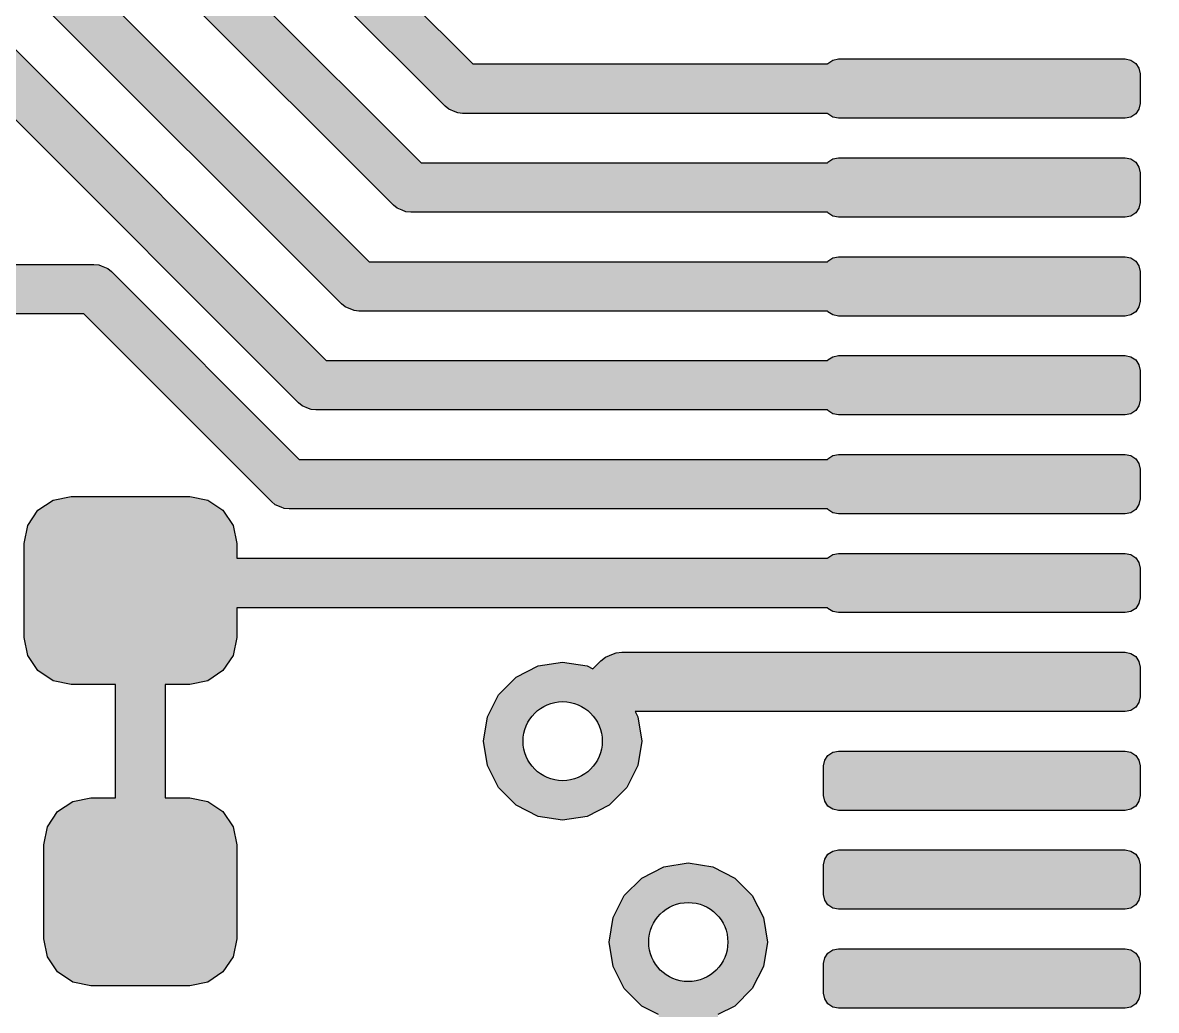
# Model space of a CAD drawing. Header units: millimetres. Extents: x -3894 to -3474, y -291 to 6.
# Drawn here: x -3821.57 to -3815.84, y -86.88 to -81.89 of the extents above; entities that cross this region are included whole.
import ezdxf

# ---------------------------------------------------------------- set-up
doc = ezdxf.new("R2010")
doc.units = ezdxf.units.MM
doc.layers.add('BLACK', color=7, linetype='Continuous')

msp = doc.modelspace()

# ---------------------------------------------------------------- hatches: boundary and pattern name
h = msp.add_hatch(color=256)
h.dxf.hatch_style = 1
h.paths.add_polyline_path([(-3823.9391, -74.2634), (-3824.9391, -74.2634), (-3824.9391, -74.7466), (-3826.0374, -75.845), (-3826.053, -75.8639), (-3826.0716, -75.909), (-3826.0741, -75.9334), (-3826.0741, -79.2984), (-3826.0716, -79.3228), (-3826.053, -79.3678), (-3826.0374, -79.3868), (-3822.1004, -83.3238), (-3822.0815, -83.3393), (-3822.0364, -83.358), (-3822.0121, -83.3604), (-3821.2588, -83.3604), (-3820.3091, -84.31), (-3820.2902, -84.3256), (-3820.2451, -84.3442), (-3820.2207, -84.3466), (-3817.4979, -84.3466), (-3817.4958, -84.3497), (-3817.4715, -84.3659), (-3817.4428, -84.3716), (-3815.9928, -84.3716), (-3815.9641, -84.3659), (-3815.9398, -84.3497), (-3815.9235, -84.3253), (-3815.9178, -84.2966), (-3815.9178, -84.1466), (-3815.9235, -84.1179), (-3815.9398, -84.0936), (-3815.9641, -84.0773), (-3815.9928, -84.0716), (-3817.4428, -84.0716), (-3817.4715, -84.0773), (-3817.4958, -84.0936), (-3817.4979, -84.0966), (-3820.1689, -84.0966), (-3821.1186, -83.147), (-3821.1375, -83.1314), (-3821.1826, -83.1128), (-3821.207, -83.1104), (-3821.9603, -83.1104), (-3825.8241, -79.2466), (-3825.8241, -75.9852), (-3824.9391, -75.1002), (-3824.9391, -75.2634), (-3823.9391, -75.2634)])
h.paths.add_polyline_path([(-3824.0184, -75.7631), (-3824.1116, -75.6555), (-3824.2313, -75.5786), (-3824.3679, -75.5385), (-3824.5102, -75.5385), (-3824.6468, -75.5786), (-3824.7665, -75.6555), (-3824.8597, -75.7631), (-3824.9188, -75.8925), (-3824.9391, -76.0334), (-3824.9188, -76.1742), (-3824.8597, -76.3037), (-3824.7665, -76.4113), (-3824.6468, -76.4882), (-3824.5501, -76.5166), (-3824.5501, -79.3809), (-3824.5476, -79.4053), (-3824.529, -79.4504), (-3824.5134, -79.4693), (-3820.1727, -83.81), (-3820.1538, -83.8256), (-3820.1087, -83.8442), (-3820.0843, -83.8466), (-3817.4979, -83.8466), (-3817.4958, -83.8497), (-3817.4715, -83.8659), (-3817.4428, -83.8716), (-3815.9928, -83.8716), (-3815.9641, -83.8659), (-3815.9398, -83.8497), (-3815.9235, -83.8253), (-3815.9178, -83.7966), (-3815.9178, -83.6466), (-3815.9235, -83.6179), (-3815.9398, -83.5936), (-3815.9641, -83.5773), (-3815.9928, -83.5716), (-3817.4428, -83.5716), (-3817.4715, -83.5773), (-3817.4958, -83.5936), (-3817.4979, -83.5966), (-3820.0326, -83.5966), (-3824.3001, -79.3291), (-3824.3001, -76.5084), (-3824.2313, -76.4882), (-3824.1116, -76.4113), (-3824.0184, -76.3037), (-3823.9593, -76.1742), (-3823.9391, -76.0334), (-3823.9593, -75.8925)], flags=17)
h.paths.add_polyline_path([(-3822.6893, -75.8925), (-3822.7484, -75.7631), (-3822.8416, -75.6555), (-3822.9613, -75.5786), (-3823.0979, -75.5385), (-3823.2402, -75.5385), (-3823.3768, -75.5786), (-3823.4965, -75.6555), (-3823.5897, -75.7631), (-3823.6488, -75.8925), (-3823.6691, -76.0334), (-3823.6488, -76.1742), (-3823.5897, -76.3037), (-3823.4965, -76.4113), (-3823.3768, -76.4882), (-3823.2941, -76.5125), (-3823.2941, -79.9194), (-3823.2916, -79.9438), (-3823.2862, -79.957), (-3823.273, -79.9888), (-3823.2574, -80.0078), (-3819.9552, -83.31), (-3819.9362, -83.3256), (-3819.8912, -83.3442), (-3819.8668, -83.3466), (-3817.4979, -83.3466), (-3817.4958, -83.3497), (-3817.4715, -83.3659), (-3817.4428, -83.3716), (-3815.9928, -83.3716), (-3815.9641, -83.3659), (-3815.9398, -83.3497), (-3815.9235, -83.3253), (-3815.9178, -83.2966), (-3815.9178, -83.1466), (-3815.9235, -83.1179), (-3815.9398, -83.0936), (-3815.9641, -83.0773), (-3815.9928, -83.0716), (-3817.4428, -83.0716), (-3817.4715, -83.0773), (-3817.4958, -83.0936), (-3817.4979, -83.0966), (-3819.815, -83.0966), (-3823.0441, -79.8676), (-3823.0441, -76.5125), (-3822.9613, -76.4882), (-3822.8416, -76.4113), (-3822.7484, -76.3037), (-3822.6893, -76.1742), (-3822.6691, -76.0334)], flags=16)
h.paths.add_polyline_path([(-3821.4193, -75.8925), (-3821.4784, -75.7631), (-3821.5716, -75.6555), (-3821.6913, -75.5786), (-3821.8279, -75.5385), (-3821.9702, -75.5385), (-3822.1068, -75.5786), (-3822.2265, -75.6555), (-3822.3197, -75.7631), (-3822.3788, -75.8925), (-3822.3991, -76.0334), (-3822.3788, -76.1742), (-3822.3197, -76.3037), (-3822.2265, -76.4113), (-3822.1068, -76.4882), (-3822.0241, -76.5125), (-3822.0241, -79.6654), (-3822.0216, -79.6898), (-3822.0101, -79.7178), (-3822.0101, -80.4414), (-3822.0076, -80.4658), (-3821.989, -80.5108), (-3821.9734, -80.5298), (-3819.6932, -82.81), (-3819.6742, -82.8256), (-3819.6292, -82.8442), (-3819.6048, -82.8466), (-3817.4979, -82.8466), (-3817.4958, -82.8497), (-3817.4715, -82.8659), (-3817.4428, -82.8716), (-3815.9928, -82.8716), (-3815.9641, -82.8659), (-3815.9398, -82.8497), (-3815.9235, -82.8253), (-3815.9178, -82.7966), (-3815.9178, -82.6466), (-3815.9235, -82.6179), (-3815.9398, -82.5936), (-3815.9641, -82.5773), (-3815.9928, -82.5716), (-3817.4428, -82.5716), (-3817.4715, -82.5773), (-3817.4958, -82.5936), (-3817.4979, -82.5966), (-3819.553, -82.5966), (-3821.7601, -80.3896), (-3821.7601, -79.6794), (-3821.7625, -79.655), (-3821.7741, -79.627), (-3821.7741, -76.5125), (-3821.6913, -76.4882), (-3821.5716, -76.4113), (-3821.4784, -76.3037), (-3821.4193, -76.1742), (-3821.3991, -76.0334)], flags=16)
h.paths.add_polyline_path([(-3820.1493, -75.8925), (-3820.2084, -75.7631), (-3820.3016, -75.6555), (-3820.4213, -75.5786), (-3820.5579, -75.5385), (-3820.7002, -75.5385), (-3820.8368, -75.5786), (-3820.9565, -75.6555), (-3821.0497, -75.7631), (-3821.1088, -75.8925), (-3821.1291, -76.0334), (-3821.1088, -76.1742), (-3821.0497, -76.3037), (-3820.9565, -76.4113), (-3820.8368, -76.4882), (-3820.7002, -76.5283), (-3820.5579, -76.5283), (-3820.4213, -76.4882), (-3820.3016, -76.4113), (-3820.2084, -76.3037), (-3820.1493, -76.1742), (-3820.1291, -76.0334)], flags=0)
h.paths.add_polyline_path([(-3818.8793, -75.8925), (-3818.9384, -75.7631), (-3819.0316, -75.6555), (-3819.1513, -75.5786), (-3819.2879, -75.5385), (-3819.4302, -75.5385), (-3819.5668, -75.5786), (-3819.6865, -75.6555), (-3819.7797, -75.7631), (-3819.8388, -75.8925), (-3819.8591, -76.0334), (-3819.8388, -76.1742), (-3819.7797, -76.3037), (-3819.6865, -76.4113), (-3819.5668, -76.4882), (-3819.4302, -76.5283), (-3819.2879, -76.5283), (-3819.1513, -76.4882), (-3819.0316, -76.4113), (-3818.9384, -76.3037), (-3818.8793, -76.1742), (-3818.8591, -76.0334)], flags=0)
h = msp.add_hatch(color=256)
h.dxf.hatch_style = 1
h.paths.add_polyline_path([(-3823.8486, -84.6398), (-3823.9054, -84.5283), (-3823.9939, -84.4398), (-3824.1054, -84.383), (-3824.2291, -84.3634), (-3824.3527, -84.383), (-3824.4642, -84.4398), (-3824.5527, -84.5283), (-3824.6095, -84.6398), (-3824.6291, -84.7634), (-3824.6095, -84.887), (-3824.5527, -84.9985), (-3824.4642, -85.087), (-3824.3527, -85.1438), (-3824.2291, -85.1634), (-3824.1054, -85.1438), (-3823.9939, -85.087), (-3823.9054, -84.9985), (-3823.8486, -84.887), (-3823.8291, -84.7634)])
h.paths.add_polyline_path([(-3824.0291, -84.7634, -1), (-3824.4291, -84.7634, -1)], flags=16)
h.paths.add_polyline_path([(-3822.2101, -84.5219), (-3822.2281, -84.431), (-3822.2796, -84.3539), (-3822.3567, -84.3025), (-3822.4476, -84.2844), (-3822.6226, -84.2844), (-3822.6226, -84.1016), (-3822.5939, -84.087), (-3822.5054, -83.9985), (-3822.4486, -83.887), (-3822.4291, -83.7634), (-3822.4486, -83.6398), (-3822.5054, -83.5283), (-3822.5939, -83.4398), (-3822.7054, -83.383), (-3822.8291, -83.3634), (-3822.9527, -83.383), (-3823.0642, -83.4398), (-3823.1527, -83.5283), (-3823.2095, -83.6398), (-3823.2291, -83.7634), (-3823.2095, -83.887), (-3823.1527, -83.9985), (-3823.0642, -84.087), (-3822.9527, -84.1438), (-3822.8726, -84.1565), (-3822.8726, -84.2844), (-3823.0476, -84.2844), (-3823.1384, -84.3025), (-3823.2155, -84.3539), (-3823.267, -84.431), (-3823.2851, -84.5219), (-3823.2851, -84.9969), (-3823.267, -85.0878), (-3823.2155, -85.1648), (-3823.1384, -85.2163), (-3823.0476, -85.2344), (-3822.4476, -85.2344), (-3822.3567, -85.2163), (-3822.2796, -85.1648), (-3822.2281, -85.0878), (-3822.2101, -84.9969)])
h.paths.add_polyline_path([(-3823.0291, -83.7634, -1), (-3822.6291, -83.7634, -1)], flags=16)
h.paths.add_polyline_path([(-3820.4851, -84.8466), (-3817.4979, -84.8466), (-3817.4958, -84.8497), (-3817.4715, -84.8659), (-3817.4428, -84.8716), (-3815.9928, -84.8716), (-3815.9641, -84.8659), (-3815.9398, -84.8497), (-3815.9235, -84.8253), (-3815.9178, -84.7966), (-3815.9178, -84.6466), (-3815.9235, -84.6179), (-3815.9398, -84.5936), (-3815.9641, -84.5773), (-3815.9928, -84.5716), (-3817.4428, -84.5716), (-3817.4715, -84.5773), (-3817.4958, -84.5936), (-3817.4979, -84.5966), (-3820.4851, -84.5966), (-3820.4851, -84.5219), (-3820.5031, -84.431), (-3820.5546, -84.3539), (-3820.6317, -84.3025), (-3820.7226, -84.2844), (-3821.3226, -84.2844), (-3821.4134, -84.3025), (-3821.4905, -84.3539), (-3821.542, -84.431), (-3821.5601, -84.5219), (-3821.5601, -84.9969), (-3821.542, -85.0878), (-3821.4905, -85.1648), (-3821.4134, -85.2163), (-3821.3226, -85.2344), (-3821.0976, -85.2344), (-3821.0976, -85.8084), (-3821.2226, -85.8084), (-3821.3134, -85.8265), (-3821.3905, -85.8779), (-3821.442, -85.955), (-3821.4601, -86.0459), (-3821.4601, -86.5209), (-3821.442, -86.6118), (-3821.3905, -86.6888), (-3821.3134, -86.7403), (-3821.2226, -86.7584), (-3820.7226, -86.7584), (-3820.6317, -86.7403), (-3820.5546, -86.6888), (-3820.5031, -86.6118), (-3820.4851, -86.5209), (-3820.4851, -86.0459), (-3820.5031, -85.955), (-3820.5546, -85.8779), (-3820.6317, -85.8265), (-3820.7226, -85.8084), (-3820.8476, -85.8084), (-3820.8476, -85.2344), (-3820.7226, -85.2344), (-3820.6317, -85.2163), (-3820.5546, -85.1648), (-3820.5031, -85.0878), (-3820.4851, -84.9969)])
h.paths.add_polyline_path([(-3820.3631, -80.2629), (-3820.3328, -80.2589), (-3820.1881, -80.199), (-3820.0638, -80.1036), (-3819.9684, -79.9794), (-3819.9085, -79.8347), (-3819.8881, -79.6794), (-3819.9085, -79.5241), (-3819.9684, -79.3794), (-3820.0638, -79.2551), (-3820.1881, -79.1598), (-3820.3328, -79.0998), (-3820.4881, -79.0794), (-3820.6433, -79.0998), (-3820.7881, -79.1598), (-3820.9123, -79.2551), (-3821.0077, -79.3794), (-3821.0676, -79.5241), (-3821.0881, -79.6794), (-3821.0676, -79.8347), (-3821.0077, -79.9794), (-3820.9123, -80.1036), (-3820.7881, -80.199), (-3820.6433, -80.2589), (-3820.6131, -80.2629), (-3820.6131, -81.0764), (-3820.6106, -81.1008), (-3820.592, -81.1458), (-3820.5764, -81.1648), (-3819.4312, -82.31), (-3819.4122, -82.3256), (-3819.3804, -82.3388), (-3819.3672, -82.3442), (-3819.3428, -82.3466), (-3817.4979, -82.3466), (-3817.4958, -82.3497), (-3817.4715, -82.3659), (-3817.4428, -82.3716), (-3815.9928, -82.3716), (-3815.9641, -82.3659), (-3815.9398, -82.3497), (-3815.9235, -82.3253), (-3815.9178, -82.2966), (-3815.9178, -82.1466), (-3815.9235, -82.1179), (-3815.9398, -82.0936), (-3815.9641, -82.0773), (-3815.9928, -82.0716), (-3817.4428, -82.0716), (-3817.4715, -82.0773), (-3817.4958, -82.0936), (-3817.4979, -82.0966), (-3819.291, -82.0966), (-3820.3631, -81.0246)])
h.paths.add_polyline_path([(-3820.9881, -79.6794, -1), (-3819.9881, -79.6794, -1)], flags=16)
h = msp.add_hatch(color=256)
h.dxf.hatch_style = 1
h.paths.add_polyline_path([(-3815.9178, -88.6466), (-3815.9235, -88.6179), (-3815.9398, -88.5936), (-3815.9641, -88.5773), (-3815.9928, -88.5716), (-3816.7178, -88.5716), (-3819.7819, -88.5716), (-3819.8112, -88.5745), (-3819.8336, -88.5838), (-3819.8653, -88.5969), (-3819.888, -88.6156), (-3819.9425, -88.6701), (-3819.9721, -88.655), (-3820.0957, -88.6354), (-3820.2193, -88.655), (-3820.3308, -88.7118), (-3820.4193, -88.8003), (-3820.4762, -88.9118), (-3820.4957, -89.0354), (-3820.4762, -89.159), (-3820.4193, -89.2705), (-3820.3308, -89.359), (-3820.2193, -89.4158), (-3820.0957, -89.4354), (-3819.9721, -89.4158), (-3819.8606, -89.359), (-3819.7721, -89.2705), (-3819.7153, -89.159), (-3819.6957, -89.0354), (-3819.7153, -88.9118), (-3819.7304, -88.8822), (-3819.7198, -88.8716), (-3817.4428, -88.8716), (-3815.9928, -88.8716), (-3815.9641, -88.8659), (-3815.9398, -88.8497), (-3815.9235, -88.8253), (-3815.9178, -88.7966)])
h.paths.add_polyline_path([(-3819.8957, -89.0354, -1), (-3820.2957, -89.0354, -1)], flags=16)
h.paths.add_polyline_path([(-3815.9178, -88.1466), (-3815.9235, -88.1179), (-3815.9398, -88.0936), (-3815.9641, -88.0773), (-3815.9928, -88.0716), (-3816.7178, -88.0716), (-3819.6462, -88.0716), (-3819.6291, -87.9634), (-3819.6486, -87.8398), (-3819.7054, -87.7283), (-3819.7939, -87.6398), (-3819.9054, -87.583), (-3820.0291, -87.5634), (-3820.1527, -87.583), (-3820.2642, -87.6398), (-3820.3527, -87.7283), (-3820.4095, -87.8398), (-3820.4291, -87.9634), (-3820.4095, -88.087), (-3820.3527, -88.1985), (-3820.2642, -88.287), (-3820.1527, -88.3438), (-3820.0291, -88.3634), (-3819.9054, -88.3438), (-3819.8757, -88.3286), (-3819.8541, -88.3464), (-3819.8325, -88.3553), (-3819.8001, -88.3687), (-3819.7708, -88.3716), (-3817.4428, -88.3716), (-3815.9928, -88.3716), (-3815.9641, -88.3659), (-3815.9398, -88.3497), (-3815.9235, -88.3253), (-3815.9178, -88.2966)])
h.paths.add_polyline_path([(-3820.2291, -87.9634, -1), (-3819.8291, -87.9634, -1)], flags=16)
h.paths.add_polyline_path([(-3815.9178, -87.6466), (-3815.9235, -87.6179), (-3815.9398, -87.5936), (-3815.9641, -87.5773), (-3815.9928, -87.5716), (-3816.7178, -87.5716), (-3818.7524, -87.5716), (-3818.7366, -87.4716), (-3818.7562, -87.348), (-3818.813, -87.2365), (-3818.9015, -87.148), (-3819.013, -87.0912), (-3819.1366, -87.0716), (-3819.2602, -87.0912), (-3819.3717, -87.148), (-3819.4602, -87.2365), (-3819.517, -87.348), (-3819.5366, -87.4716), (-3819.517, -87.5952), (-3819.4602, -87.7067), (-3819.3717, -87.7952), (-3819.2602, -87.8521), (-3819.1366, -87.8716), (-3819.013, -87.8521), (-3818.9822, -87.8363), (-3818.9699, -87.8464), (-3818.9317, -87.8622), (-3818.9159, -87.8687), (-3818.8866, -87.8716), (-3817.4428, -87.8716), (-3815.9928, -87.8716), (-3815.9641, -87.8659), (-3815.9398, -87.8497), (-3815.9235, -87.8253), (-3815.9178, -87.7966)])
h.paths.add_polyline_path([(-3819.3366, -87.4716, -1), (-3818.9366, -87.4716, -1)], flags=16)
h.paths.add_polyline_path([(-3815.9178, -87.1466), (-3815.9235, -87.1179), (-3815.9398, -87.0936), (-3815.9641, -87.0773), (-3815.9928, -87.0716), (-3816.7178, -87.0716), (-3817.9155, -87.0716), (-3818.0521, -86.9351), (-3818.0521, -86.9044), (-3817.9669, -86.861), (-3817.8784, -86.7725), (-3817.8216, -86.661), (-3817.8021, -86.5374), (-3817.8216, -86.4138), (-3817.8784, -86.3023), (-3817.9669, -86.2138), (-3818.0784, -86.157), (-3818.2021, -86.1374), (-3818.3257, -86.157), (-3818.4372, -86.2138), (-3818.5257, -86.3023), (-3818.5825, -86.4138), (-3818.6021, -86.5374), (-3818.5825, -86.661), (-3818.5257, -86.7725), (-3818.4372, -86.861), (-3818.3521, -86.9044), (-3818.3521, -86.9972), (-3818.3492, -87.0265), (-3818.3426, -87.0423), (-3818.3268, -87.0805), (-3818.3081, -87.1033), (-3818.0837, -87.3277), (-3818.061, -87.3464), (-3818.0293, -87.3595), (-3818.0069, -87.3687), (-3817.9776, -87.3716), (-3817.4428, -87.3716), (-3815.9928, -87.3716), (-3815.9641, -87.3659), (-3815.9398, -87.3497), (-3815.9235, -87.3253), (-3815.9178, -87.2966)])
h.paths.add_polyline_path([(-3818.4021, -86.5374, -1), (-3818.0021, -86.5374, -1)], flags=16)
h.paths.add_polyline_path([(-3815.9178, -86.6466), (-3815.9235, -86.6179), (-3815.9398, -86.5936), (-3815.9641, -86.5773), (-3815.9928, -86.5716), (-3817.4428, -86.5716), (-3817.4715, -86.5773), (-3817.4958, -86.5936), (-3817.5121, -86.6179), (-3817.5178, -86.6466), (-3817.5178, -86.7966), (-3817.5121, -86.8253), (-3817.4958, -86.8497), (-3817.4715, -86.8659), (-3817.4428, -86.8716), (-3815.9928, -86.8716), (-3815.9641, -86.8659), (-3815.9398, -86.8497), (-3815.9235, -86.8253), (-3815.9178, -86.7966)], flags=17)
h.paths.add_polyline_path([(-3815.9178, -86.1466), (-3815.9235, -86.1179), (-3815.9398, -86.0936), (-3815.9641, -86.0773), (-3815.9928, -86.0716), (-3817.4428, -86.0716), (-3817.4715, -86.0773), (-3817.4958, -86.0936), (-3817.5121, -86.1179), (-3817.5178, -86.1466), (-3817.5178, -86.2966), (-3817.5121, -86.3253), (-3817.4958, -86.3497), (-3817.4715, -86.3659), (-3817.4428, -86.3716), (-3815.9928, -86.3716), (-3815.9641, -86.3659), (-3815.9398, -86.3497), (-3815.9235, -86.3253), (-3815.9178, -86.2966)])
h.paths.add_polyline_path([(-3815.9178, -85.6466), (-3815.9235, -85.6179), (-3815.9398, -85.5936), (-3815.9641, -85.5773), (-3815.9928, -85.5716), (-3817.4428, -85.5716), (-3817.4715, -85.5773), (-3817.4958, -85.5936), (-3817.5121, -85.6179), (-3817.5178, -85.6466), (-3817.5178, -85.7966), (-3817.5121, -85.8253), (-3817.4958, -85.8497), (-3817.4715, -85.8659), (-3817.4428, -85.8716), (-3815.9928, -85.8716), (-3815.9641, -85.8659), (-3815.9398, -85.8497), (-3815.9235, -85.8253), (-3815.9178, -85.7966)], flags=17)
h.paths.add_polyline_path([(-3815.9178, -85.1466), (-3815.9235, -85.1179), (-3815.9398, -85.0936), (-3815.9641, -85.0773), (-3815.9928, -85.0716), (-3816.7178, -85.0716), (-3818.5373, -85.0716), (-3818.5666, -85.0745), (-3818.5799, -85.08), (-3818.6206, -85.0969), (-3818.6434, -85.1156), (-3818.6838, -85.156), (-3818.7134, -85.141), (-3818.8371, -85.1214), (-3818.9607, -85.141), (-3819.0722, -85.1978), (-3819.1607, -85.2863), (-3819.2175, -85.3978), (-3819.2371, -85.5214), (-3819.2175, -85.645), (-3819.1607, -85.7565), (-3819.0722, -85.845), (-3818.9607, -85.9018), (-3818.8371, -85.9214), (-3818.7134, -85.9018), (-3818.6019, -85.845), (-3818.5134, -85.7565), (-3818.4566, -85.645), (-3818.4371, -85.5214), (-3818.4566, -85.3978), (-3818.4699, -85.3716), (-3817.4428, -85.3716), (-3815.9928, -85.3716), (-3815.9641, -85.3659), (-3815.9398, -85.3497), (-3815.9235, -85.3253), (-3815.9178, -85.2966)])
h.paths.add_polyline_path([(-3818.6371, -85.5214, -1), (-3819.0371, -85.5214, -1)], flags=16)

# ---------------------------------------------------------------- linework, layer by layer
at = {"layer": 'BLACK', "linetype": 'Continuous'}
for p, q in [((-3824.3001, -79.3291), (-3820.0326, -83.5966)), ((-3824.3001, -79.3291), (-3820.0326, -83.5966)), ((-3820.1727, -83.81), (-3824.5134, -79.4693)), ((-3820.1727, -83.81), (-3824.5134, -79.4693)), ((-3823.0441, -79.8676), (-3819.815, -83.0966)), ((-3823.0441, -79.8676), (-3819.815, -83.0966)), ((-3819.9552, -83.31), (-3823.2574, -80.0078)), ((-3819.9552, -83.31), (-3823.2574, -80.0078)), ((-3821.7601, -80.3896), (-3819.553, -82.5966)), ((-3821.7601, -80.3896), (-3819.553, -82.5966)), ((-3819.6932, -82.81), (-3821.9734, -80.5298)), ((-3819.6932, -82.81), (-3821.9734, -80.5298)), ((-3820.3631, -81.0246), (-3819.291, -82.0966)), ((-3820.3631, -81.0246), (-3819.291, -82.0966)), ((-3819.4312, -82.31), (-3820.5764, -81.1648)), ((-3819.4312, -82.31), (-3820.5764, -81.1648)), ((-3817.4958, -82.0936), (-3817.4715, -82.0773)), ((-3817.4958, -82.0936), (-3817.4715, -82.0773)), ((-3817.4715, -82.0773), (-3817.4428, -82.0716)), ((-3817.4715, -82.0773), (-3817.4428, -82.0716)), ((-3817.4428, -82.0716), (-3815.9928, -82.0716)), ((-3817.4428, -82.0716), (-3815.9928, -82.0716)), ((-3815.9928, -82.0716), (-3815.9641, -82.0773)), ((-3815.9928, -82.0716), (-3815.9641, -82.0773)), ((-3815.9641, -82.0773), (-3815.9398, -82.0936)), ((-3815.9641, -82.0773), (-3815.9398, -82.0936)), ((-3819.291, -82.0966), (-3817.4979, -82.0966)), ((-3819.291, -82.0966), (-3817.4979, -82.0966)), ((-3817.4979, -82.0966), (-3817.4958, -82.0936)), ((-3817.4979, -82.0966), (-3817.4958, -82.0936)), ((-3815.9398, -82.0936), (-3815.9235, -82.1179)), ((-3815.9398, -82.0936), (-3815.9235, -82.1179)), ((-3815.9235, -82.1179), (-3815.9178, -82.1466)), ((-3815.9235, -82.1179), (-3815.9178, -82.1466)), ((-3815.9178, -82.1466), (-3815.9178, -82.2966)), ((-3815.9178, -82.1466), (-3815.9178, -82.2966)), ((-3815.9178, -82.2966), (-3815.9235, -82.3253)), ((-3815.9178, -82.2966), (-3815.9235, -82.3253)), ((-3819.4123, -82.3256), (-3819.4312, -82.31)), ((-3819.4123, -82.3256), (-3819.4312, -82.31)), ((-3819.4122, -82.3256), (-3819.4123, -82.3256)), ((-3819.4122, -82.3256), (-3819.4123, -82.3256)), ((-3819.3804, -82.3388), (-3819.4122, -82.3256)), ((-3819.3804, -82.3388), (-3819.4122, -82.3256)), ((-3819.3672, -82.3442), (-3819.3804, -82.3388)), ((-3819.3672, -82.3442), (-3819.3804, -82.3388)), ((-3819.3428, -82.3466), (-3819.3672, -82.3442)), ((-3819.3672, -82.3442), (-3819.3672, -82.3442)), ((-3819.3428, -82.3466), (-3819.3672, -82.3442)), ((-3819.3672, -82.3442), (-3819.3672, -82.3442)), ((-3817.4979, -82.3466), (-3819.3428, -82.3466)), ((-3817.4979, -82.3466), (-3819.3428, -82.3466)), ((-3817.4958, -82.3497), (-3817.4979, -82.3466)), ((-3817.4958, -82.3497), (-3817.4979, -82.3466)), ((-3817.4715, -82.3659), (-3817.4958, -82.3497)), ((-3817.4715, -82.3659), (-3817.4958, -82.3497)), ((-3815.9398, -82.3497), (-3815.9641, -82.3659)), ((-3815.9398, -82.3497), (-3815.9641, -82.3659)), ((-3815.9235, -82.3253), (-3815.9398, -82.3497)), ((-3815.9235, -82.3253), (-3815.9398, -82.3497)), ((-3817.4428, -82.3716), (-3817.4715, -82.3659)), ((-3817.4428, -82.3716), (-3817.4715, -82.3659)), ((-3815.9928, -82.3716), (-3817.4428, -82.3716)), ((-3815.9928, -82.3716), (-3817.4428, -82.3716)), ((-3815.9641, -82.3659), (-3815.9928, -82.3716)), ((-3815.9641, -82.3659), (-3815.9928, -82.3716)), ((-3817.4979, -82.5966), (-3817.4958, -82.5936)), ((-3817.4979, -82.5966), (-3817.4958, -82.5936)), ((-3817.4958, -82.5936), (-3817.4715, -82.5773)), ((-3817.4958, -82.5936), (-3817.4715, -82.5773)), ((-3817.4715, -82.5773), (-3817.4428, -82.5716)), ((-3817.4715, -82.5773), (-3817.4428, -82.5716)), ((-3817.4428, -82.5716), (-3815.9928, -82.5716)), ((-3817.4428, -82.5716), (-3815.9928, -82.5716)), ((-3815.9928, -82.5716), (-3815.9641, -82.5773)), ((-3815.9928, -82.5716), (-3815.9641, -82.5773)), ((-3815.9641, -82.5773), (-3815.9398, -82.5936)), ((-3815.9641, -82.5773), (-3815.9398, -82.5936)), ((-3815.9398, -82.5936), (-3815.9235, -82.6179)), ((-3815.9398, -82.5936), (-3815.9235, -82.6179)), ((-3819.553, -82.5966), (-3817.4979, -82.5966)), ((-3819.553, -82.5966), (-3817.4979, -82.5966)), ((-3815.9235, -82.6179), (-3815.9178, -82.6466)), ((-3815.9235, -82.6179), (-3815.9178, -82.6466)), ((-3815.9178, -82.6466), (-3815.9178, -82.7966)), ((-3815.9178, -82.6466), (-3815.9178, -82.7966)), ((-3819.6742, -82.8256), (-3819.6932, -82.81)), ((-3819.6742, -82.8256), (-3819.6932, -82.81)), ((-3815.9178, -82.7966), (-3815.9235, -82.8253)), ((-3815.9178, -82.7966), (-3815.9235, -82.8253)), ((-3819.6479, -82.8365), (-3819.6742, -82.8256)), ((-3819.6742, -82.8256), (-3819.6742, -82.8256)), ((-3819.6479, -82.8365), (-3819.6742, -82.8256)), ((-3819.6742, -82.8256), (-3819.6742, -82.8256)), ((-3819.6292, -82.8442), (-3819.6479, -82.8365)), ((-3819.6292, -82.8442), (-3819.6479, -82.8365)), ((-3819.6048, -82.8466), (-3819.6292, -82.8442)), ((-3819.6292, -82.8442), (-3819.6292, -82.8442)), ((-3819.6048, -82.8466), (-3819.6292, -82.8442)), ((-3819.6292, -82.8442), (-3819.6292, -82.8442)), ((-3817.4979, -82.8466), (-3819.6048, -82.8466)), ((-3817.4979, -82.8466), (-3819.6048, -82.8466)), ((-3817.4958, -82.8497), (-3817.4979, -82.8466)), ((-3817.4958, -82.8497), (-3817.4979, -82.8466)), ((-3817.4715, -82.8659), (-3817.4958, -82.8497)), ((-3817.4715, -82.8659), (-3817.4958, -82.8497)), ((-3817.4428, -82.8716), (-3817.4715, -82.8659)), ((-3817.4428, -82.8716), (-3817.4715, -82.8659)), ((-3815.9928, -82.8716), (-3817.4428, -82.8716)), ((-3815.9928, -82.8716), (-3817.4428, -82.8716)), ((-3815.9641, -82.8659), (-3815.9928, -82.8716)), ((-3815.9641, -82.8659), (-3815.9928, -82.8716)), ((-3815.9398, -82.8497), (-3815.9641, -82.8659)), ((-3815.9398, -82.8497), (-3815.9641, -82.8659)), ((-3815.9235, -82.8253), (-3815.9398, -82.8497)), ((-3815.9235, -82.8253), (-3815.9398, -82.8497)), ((-3819.815, -83.0966), (-3817.4979, -83.0966)), ((-3819.815, -83.0966), (-3817.4979, -83.0966)), ((-3817.4979, -83.0966), (-3817.4958, -83.0936)), ((-3817.4979, -83.0966), (-3817.4958, -83.0936)), ((-3817.4958, -83.0936), (-3817.4715, -83.0773)), ((-3817.4958, -83.0936), (-3817.4715, -83.0773)), ((-3817.4715, -83.0773), (-3817.4428, -83.0716)), ((-3817.4715, -83.0773), (-3817.4428, -83.0716)), ((-3817.4428, -83.0716), (-3815.9928, -83.0716)), ((-3817.4428, -83.0716), (-3815.9928, -83.0716)), ((-3815.9928, -83.0716), (-3815.9641, -83.0773)), ((-3815.9928, -83.0716), (-3815.9641, -83.0773)), ((-3815.9641, -83.0773), (-3815.9398, -83.0936)), ((-3815.9641, -83.0773), (-3815.9398, -83.0936)), ((-3815.9398, -83.0936), (-3815.9235, -83.1179)), ((-3815.9398, -83.0936), (-3815.9235, -83.1179)), ((-3821.9603, -83.1104), (-3821.207, -83.1104)), ((-3821.9603, -83.1104), (-3821.207, -83.1104)), ((-3821.207, -83.1104), (-3821.1826, -83.1128)), ((-3821.207, -83.1104), (-3821.1826, -83.1128)), ((-3821.1826, -83.1128), (-3821.1826, -83.1128)), ((-3821.1826, -83.1128), (-3821.1707, -83.1177)), ((-3821.1826, -83.1128), (-3821.1826, -83.1128)), ((-3821.1826, -83.1128), (-3821.1707, -83.1177)), ((-3821.1707, -83.1177), (-3821.1375, -83.1314)), ((-3821.1707, -83.1177), (-3821.1375, -83.1314)), ((-3821.1375, -83.1314), (-3821.1375, -83.1315)), ((-3821.1375, -83.1314), (-3821.1375, -83.1315)), ((-3821.1375, -83.1315), (-3821.1186, -83.147)), ((-3821.1375, -83.1315), (-3821.1186, -83.147)), ((-3821.1186, -83.147), (-3820.1689, -84.0966)), ((-3821.1186, -83.147), (-3820.1689, -84.0966)), ((-3815.9235, -83.1179), (-3815.9178, -83.1466)), ((-3815.9235, -83.1179), (-3815.9178, -83.1466)), ((-3815.9178, -83.1466), (-3815.9178, -83.2966)), ((-3815.9178, -83.1466), (-3815.9178, -83.2966)), ((-3819.9362, -83.3256), (-3819.9552, -83.31)), ((-3819.9362, -83.3256), (-3819.9552, -83.31)), ((-3819.8912, -83.3442), (-3819.9362, -83.3256)), ((-3819.8912, -83.3442), (-3819.9362, -83.3256)), ((-3815.9235, -83.3253), (-3815.9398, -83.3497)), ((-3815.9235, -83.3253), (-3815.9398, -83.3497)), ((-3815.9178, -83.2966), (-3815.9235, -83.3253)), ((-3815.9178, -83.2966), (-3815.9235, -83.3253)), ((-3821.2588, -83.3604), (-3822.0121, -83.3604)), ((-3821.2588, -83.3604), (-3822.0121, -83.3604)), ((-3820.3091, -84.31), (-3821.2588, -83.3604)), ((-3820.3091, -84.31), (-3821.2588, -83.3604)), ((-3819.8668, -83.3466), (-3819.8912, -83.3442)), ((-3819.8912, -83.3442), (-3819.8912, -83.3442)), ((-3819.8668, -83.3466), (-3819.8912, -83.3442)), ((-3819.8912, -83.3442), (-3819.8912, -83.3442)), ((-3817.4979, -83.3466), (-3819.8668, -83.3466)), ((-3817.4979, -83.3466), (-3819.8668, -83.3466)), ((-3817.4958, -83.3497), (-3817.4979, -83.3466)), ((-3817.4958, -83.3497), (-3817.4979, -83.3466)), ((-3817.4715, -83.3659), (-3817.4958, -83.3497)), ((-3817.4715, -83.3659), (-3817.4958, -83.3497)), ((-3817.4428, -83.3716), (-3817.4715, -83.3659)), ((-3817.4428, -83.3716), (-3817.4715, -83.3659)), ((-3815.9928, -83.3716), (-3817.4428, -83.3716)), ((-3815.9928, -83.3716), (-3817.4428, -83.3716)), ((-3815.9641, -83.3659), (-3815.9928, -83.3716)), ((-3815.9641, -83.3659), (-3815.9928, -83.3716)), ((-3815.9398, -83.3497), (-3815.9641, -83.3659)), ((-3815.9398, -83.3497), (-3815.9641, -83.3659)), ((-3820.0326, -83.5966), (-3817.4979, -83.5966)), ((-3820.0326, -83.5966), (-3817.4979, -83.5966)), ((-3817.4979, -83.5966), (-3817.4958, -83.5936)), ((-3817.4979, -83.5966), (-3817.4958, -83.5936)), ((-3817.4958, -83.5936), (-3817.4715, -83.5773)), ((-3817.4958, -83.5936), (-3817.4715, -83.5773)), ((-3817.4715, -83.5773), (-3817.4428, -83.5716)), ((-3817.4715, -83.5773), (-3817.4428, -83.5716)), ((-3817.4428, -83.5716), (-3815.9928, -83.5716)), ((-3817.4428, -83.5716), (-3815.9928, -83.5716)), ((-3815.9928, -83.5716), (-3815.9641, -83.5773)), ((-3815.9928, -83.5716), (-3815.9641, -83.5773)), ((-3815.9641, -83.5773), (-3815.9398, -83.5936)), ((-3815.9641, -83.5773), (-3815.9398, -83.5936)), ((-3815.9398, -83.5936), (-3815.9235, -83.6179)), ((-3815.9398, -83.5936), (-3815.9235, -83.6179)), ((-3815.9235, -83.6179), (-3815.9178, -83.6466)), ((-3815.9235, -83.6179), (-3815.9178, -83.6466)), ((-3815.9178, -83.6466), (-3815.9178, -83.7966)), ((-3815.9178, -83.6466), (-3815.9178, -83.7966)), ((-3815.9178, -83.7966), (-3815.9235, -83.8253)), ((-3815.9178, -83.7966), (-3815.9235, -83.8253)), ((-3820.1538, -83.8256), (-3820.1727, -83.81)), ((-3820.1538, -83.8256), (-3820.1727, -83.81)), ((-3820.1219, -83.8388), (-3820.1538, -83.8256)), ((-3820.1538, -83.8256), (-3820.1538, -83.8256)), ((-3820.1219, -83.8388), (-3820.1538, -83.8256)), ((-3820.1538, -83.8256), (-3820.1538, -83.8256)), ((-3820.1087, -83.8442), (-3820.1219, -83.8388)), ((-3820.1087, -83.8442), (-3820.1219, -83.8388)), ((-3820.0843, -83.8466), (-3820.1087, -83.8442)), ((-3820.1087, -83.8442), (-3820.1087, -83.8442)), ((-3820.0843, -83.8466), (-3820.1087, -83.8442)), ((-3820.1087, -83.8442), (-3820.1087, -83.8442)), ((-3817.4979, -83.8466), (-3820.0843, -83.8466)), ((-3817.4979, -83.8466), (-3820.0843, -83.8466)), ((-3817.4958, -83.8497), (-3817.4979, -83.8466)), ((-3817.4958, -83.8497), (-3817.4979, -83.8466)), ((-3817.4715, -83.8659), (-3817.4958, -83.8497)), ((-3817.4715, -83.8659), (-3817.4958, -83.8497)), ((-3815.9398, -83.8497), (-3815.9641, -83.8659)), ((-3815.9398, -83.8497), (-3815.9641, -83.8659)), ((-3815.9235, -83.8253), (-3815.9398, -83.8497)), ((-3815.9235, -83.8253), (-3815.9398, -83.8497)), ((-3817.4428, -83.8716), (-3817.4715, -83.8659)), ((-3817.4428, -83.8716), (-3817.4715, -83.8659)), ((-3815.9928, -83.8716), (-3817.4428, -83.8716)), ((-3815.9928, -83.8716), (-3817.4428, -83.8716)), ((-3815.9641, -83.8659), (-3815.9928, -83.8716)), ((-3815.9641, -83.8659), (-3815.9928, -83.8716)), ((-3817.4958, -84.0936), (-3817.4715, -84.0773)), ((-3817.4958, -84.0936), (-3817.4715, -84.0773)), ((-3817.4715, -84.0773), (-3817.4428, -84.0716)), ((-3817.4715, -84.0773), (-3817.4428, -84.0716)), ((-3817.4428, -84.0716), (-3815.9928, -84.0716)), ((-3817.4428, -84.0716), (-3815.9928, -84.0716)), ((-3815.9928, -84.0716), (-3815.9641, -84.0773)), ((-3815.9928, -84.0716), (-3815.9641, -84.0773)), ((-3815.9641, -84.0773), (-3815.9398, -84.0936)), ((-3815.9641, -84.0773), (-3815.9398, -84.0936)), ((-3820.1689, -84.0966), (-3817.4979, -84.0966)), ((-3820.1689, -84.0966), (-3817.4979, -84.0966)), ((-3817.4979, -84.0966), (-3817.4958, -84.0936)), ((-3817.4979, -84.0966), (-3817.4958, -84.0936)), ((-3815.9398, -84.0936), (-3815.9235, -84.1179)), ((-3815.9398, -84.0936), (-3815.9235, -84.1179)), ((-3815.9235, -84.1179), (-3815.9178, -84.1466)), ((-3815.9235, -84.1179), (-3815.9178, -84.1466)), ((-3815.9178, -84.1466), (-3815.9178, -84.2966)), ((-3815.9178, -84.1466), (-3815.9178, -84.2966)), ((-3821.4905, -84.3539), (-3821.4134, -84.3025)), ((-3821.4905, -84.3539), (-3821.4134, -84.3025)), ((-3821.4134, -84.3025), (-3821.3226, -84.2844)), ((-3821.4134, -84.3025), (-3821.3226, -84.2844)), ((-3821.3226, -84.2844), (-3820.7226, -84.2844)), ((-3821.3226, -84.2844), (-3820.7226, -84.2844)), ((-3820.7226, -84.2844), (-3820.6317, -84.3025)), ((-3820.7226, -84.2844), (-3820.6317, -84.3025)), ((-3820.6317, -84.3025), (-3820.5546, -84.3539)), ((-3820.6317, -84.3025), (-3820.5546, -84.3539)), ((-3820.2902, -84.3256), (-3820.3091, -84.31)), ((-3820.2902, -84.3256), (-3820.3091, -84.31)), ((-3815.9178, -84.2966), (-3815.9235, -84.3253)), ((-3815.9178, -84.2966), (-3815.9235, -84.3253)), ((-3821.542, -84.431), (-3821.4905, -84.3539)), ((-3821.542, -84.431), (-3821.4905, -84.3539)), ((-3820.5546, -84.3539), (-3820.5031, -84.431)), ((-3820.5546, -84.3539), (-3820.5031, -84.431)), ((-3820.2599, -84.3381), (-3820.2902, -84.3256)), ((-3820.2902, -84.3256), (-3820.2902, -84.3256)), ((-3820.2599, -84.3381), (-3820.2902, -84.3256)), ((-3820.2902, -84.3256), (-3820.2902, -84.3256)), ((-3820.2451, -84.3442), (-3820.2599, -84.3381)), ((-3820.2451, -84.3442), (-3820.2599, -84.3381)), ((-3820.2207, -84.3466), (-3820.2451, -84.3442)), ((-3820.2451, -84.3442), (-3820.2451, -84.3442)), ((-3820.2207, -84.3466), (-3820.2451, -84.3442)), ((-3820.2451, -84.3442), (-3820.2451, -84.3442)), ((-3817.4979, -84.3466), (-3820.2207, -84.3466)), ((-3817.4979, -84.3466), (-3820.2207, -84.3466)), ((-3817.4958, -84.3497), (-3817.4979, -84.3466)), ((-3817.4958, -84.3497), (-3817.4979, -84.3466)), ((-3817.4715, -84.3659), (-3817.4958, -84.3497)), ((-3817.4715, -84.3659), (-3817.4958, -84.3497)), ((-3817.4428, -84.3716), (-3817.4715, -84.3659)), ((-3817.4428, -84.3716), (-3817.4715, -84.3659)), ((-3815.9641, -84.3659), (-3815.9928, -84.3716)), ((-3815.9641, -84.3659), (-3815.9928, -84.3716)), ((-3815.9398, -84.3497), (-3815.9641, -84.3659)), ((-3815.9398, -84.3497), (-3815.9641, -84.3659)), ((-3815.9235, -84.3253), (-3815.9398, -84.3497)), ((-3815.9235, -84.3253), (-3815.9398, -84.3497)), ((-3815.9928, -84.3716), (-3817.4428, -84.3716)), ((-3815.9928, -84.3716), (-3817.4428, -84.3716)), ((-3821.5601, -84.5219), (-3821.542, -84.431)), ((-3821.5601, -84.5219), (-3821.542, -84.431)), ((-3820.5031, -84.431), (-3820.4851, -84.5219)), ((-3820.5031, -84.431), (-3820.4851, -84.5219)), ((-3821.5601, -84.9969), (-3821.5601, -84.5219)), ((-3821.5601, -84.9969), (-3821.5601, -84.5219)), ((-3820.4851, -84.5219), (-3820.4851, -84.5966)), ((-3820.4851, -84.5219), (-3820.4851, -84.5966)), ((-3820.4851, -84.5966), (-3817.4979, -84.5966)), ((-3820.4851, -84.5966), (-3817.4979, -84.5966)), ((-3817.4979, -84.5966), (-3817.4958, -84.5936)), ((-3817.4979, -84.5966), (-3817.4958, -84.5936)), ((-3817.4958, -84.5936), (-3817.4715, -84.5773)), ((-3817.4958, -84.5936), (-3817.4715, -84.5773)), ((-3817.4715, -84.5773), (-3817.4428, -84.5716)), ((-3817.4715, -84.5773), (-3817.4428, -84.5716)), ((-3817.4428, -84.5716), (-3815.9928, -84.5716)), ((-3817.4428, -84.5716), (-3815.9928, -84.5716)), ((-3815.9928, -84.5716), (-3815.9641, -84.5773)), ((-3815.9928, -84.5716), (-3815.9641, -84.5773)), ((-3815.9641, -84.5773), (-3815.9398, -84.5936)), ((-3815.9641, -84.5773), (-3815.9398, -84.5936)), ((-3815.9398, -84.5936), (-3815.9235, -84.6179)), ((-3815.9398, -84.5936), (-3815.9235, -84.6179)), ((-3815.9235, -84.6179), (-3815.9178, -84.6466)), ((-3815.9235, -84.6179), (-3815.9178, -84.6466)), ((-3815.9178, -84.6466), (-3815.9178, -84.7966)), ((-3815.9178, -84.6466), (-3815.9178, -84.7966)), ((-3815.9235, -84.8253), (-3815.9398, -84.8497)), ((-3815.9235, -84.8253), (-3815.9398, -84.8497)), ((-3815.9178, -84.7966), (-3815.9235, -84.8253)), ((-3815.9178, -84.7966), (-3815.9235, -84.8253)), ((-3817.4979, -84.8466), (-3820.4851, -84.8466)), ((-3820.4851, -84.8466), (-3820.4851, -84.9969)), ((-3817.4979, -84.8466), (-3820.4851, -84.8466)), ((-3820.4851, -84.8466), (-3820.4851, -84.9969)), ((-3817.4958, -84.8497), (-3817.4979, -84.8466)), ((-3817.4958, -84.8497), (-3817.4979, -84.8466)), ((-3817.4715, -84.8659), (-3817.4958, -84.8497)), ((-3817.4715, -84.8659), (-3817.4958, -84.8497)), ((-3817.4428, -84.8716), (-3817.4715, -84.8659)), ((-3817.4428, -84.8716), (-3817.4715, -84.8659)), ((-3815.9928, -84.8716), (-3817.4428, -84.8716)), ((-3815.9928, -84.8716), (-3817.4428, -84.8716)), ((-3815.9641, -84.8659), (-3815.9928, -84.8716)), ((-3815.9641, -84.8659), (-3815.9928, -84.8716)), ((-3815.9398, -84.8497), (-3815.9641, -84.8659)), ((-3815.9398, -84.8497), (-3815.9641, -84.8659)), ((-3821.542, -85.0878), (-3821.5601, -84.9969)), ((-3821.542, -85.0878), (-3821.5601, -84.9969)), ((-3820.4851, -84.9969), (-3820.5031, -85.0878)), ((-3820.4851, -84.9969), (-3820.5031, -85.0878)), ((-3821.4905, -85.1648), (-3821.542, -85.0878)), ((-3821.4905, -85.1648), (-3821.542, -85.0878)), ((-3820.5031, -85.0878), (-3820.5546, -85.1648)), ((-3820.5031, -85.0878), (-3820.5546, -85.1648)), ((-3818.6838, -85.156), (-3818.6434, -85.1156)), ((-3818.6838, -85.156), (-3818.6434, -85.1156)), ((-3818.6434, -85.1156), (-3818.6206, -85.0969)), ((-3818.6434, -85.1156), (-3818.6206, -85.0969)), ((-3818.6206, -85.0969), (-3818.5799, -85.08)), ((-3818.6206, -85.0969), (-3818.5799, -85.08)), ((-3818.5799, -85.08), (-3818.5666, -85.0745)), ((-3818.5799, -85.08), (-3818.5666, -85.0745)), ((-3818.5666, -85.0745), (-3818.5373, -85.0716)), ((-3818.5666, -85.0745), (-3818.5373, -85.0716)), ((-3818.5373, -85.0716), (-3816.7178, -85.0716)), ((-3818.5373, -85.0716), (-3816.7178, -85.0716)), ((-3816.7178, -85.0716), (-3815.9928, -85.0716)), ((-3816.7178, -85.0716), (-3815.9928, -85.0716)), ((-3815.9928, -85.0716), (-3815.9641, -85.0773)), ((-3815.9928, -85.0716), (-3815.9641, -85.0773)), ((-3815.9641, -85.0773), (-3815.9398, -85.0936)), ((-3815.9641, -85.0773), (-3815.9398, -85.0936)), ((-3815.9398, -85.0936), (-3815.9235, -85.1179)), ((-3815.9398, -85.0936), (-3815.9235, -85.1179)), ((-3821.4134, -85.2163), (-3821.4905, -85.1648)), ((-3821.4134, -85.2163), (-3821.4905, -85.1648)), ((-3820.5546, -85.1648), (-3820.6317, -85.2163)), ((-3820.5546, -85.1648), (-3820.6317, -85.2163)), ((-3819.0722, -85.1978), (-3818.9607, -85.141)), ((-3819.0722, -85.1978), (-3818.9607, -85.141)), ((-3818.9607, -85.141), (-3818.8371, -85.1214)), ((-3818.9607, -85.141), (-3818.8371, -85.1214)), ((-3818.8371, -85.1214), (-3818.7134, -85.141)), ((-3818.8371, -85.1214), (-3818.7134, -85.141)), ((-3818.7134, -85.141), (-3818.6838, -85.156)), ((-3818.7134, -85.141), (-3818.6838, -85.156)), ((-3815.9235, -85.1179), (-3815.9178, -85.1466)), ((-3815.9235, -85.1179), (-3815.9178, -85.1466)), ((-3815.9178, -85.1466), (-3815.9178, -85.2966)), ((-3815.9178, -85.1466), (-3815.9178, -85.2966)), ((-3821.3226, -85.2344), (-3821.4134, -85.2163)), ((-3821.3226, -85.2344), (-3821.4134, -85.2163)), ((-3820.6317, -85.2163), (-3820.7226, -85.2344)), ((-3820.6317, -85.2163), (-3820.7226, -85.2344)), ((-3819.1607, -85.2863), (-3819.0722, -85.1978)), ((-3819.1607, -85.2863), (-3819.0722, -85.1978)), ((-3821.0976, -85.2344), (-3821.3226, -85.2344)), ((-3821.0976, -85.2344), (-3821.3226, -85.2344)), ((-3821.0976, -85.8084), (-3821.0976, -85.2344)), ((-3821.0976, -85.8084), (-3821.0976, -85.2344)), ((-3820.7226, -85.2344), (-3820.8476, -85.2344)), ((-3820.8476, -85.2344), (-3820.8476, -85.8084)), ((-3820.7226, -85.2344), (-3820.8476, -85.2344)), ((-3820.8476, -85.2344), (-3820.8476, -85.8084)), ((-3819.2175, -85.3978), (-3819.1607, -85.2863)), ((-3819.2175, -85.3978), (-3819.1607, -85.2863)), ((-3815.9235, -85.3253), (-3815.9398, -85.3497)), ((-3815.9235, -85.3253), (-3815.9398, -85.3497)), ((-3815.9178, -85.2966), (-3815.9235, -85.3253)), ((-3815.9178, -85.2966), (-3815.9235, -85.3253)), ((-3819.2371, -85.5214), (-3819.2175, -85.3978)), ((-3819.2371, -85.5214), (-3819.2175, -85.3978)), ((-3817.4428, -85.3716), (-3818.4699, -85.3716)), ((-3818.4699, -85.3716), (-3818.4566, -85.3978)), ((-3817.4428, -85.3716), (-3818.4699, -85.3716)), ((-3818.4699, -85.3716), (-3818.4566, -85.3978)), ((-3818.4566, -85.3978), (-3818.4371, -85.5214)), ((-3818.4566, -85.3978), (-3818.4371, -85.5214)), ((-3815.9928, -85.3716), (-3817.4428, -85.3716)), ((-3815.9928, -85.3716), (-3817.4428, -85.3716)), ((-3815.9641, -85.3659), (-3815.9928, -85.3716)), ((-3815.9641, -85.3659), (-3815.9928, -85.3716)), ((-3815.9398, -85.3497), (-3815.9641, -85.3659)), ((-3815.9398, -85.3497), (-3815.9641, -85.3659)), ((-3819.2175, -85.645), (-3819.2371, -85.5214)), ((-3819.2175, -85.645), (-3819.2371, -85.5214)), ((-3818.4371, -85.5214), (-3818.4566, -85.645)), ((-3818.4371, -85.5214), (-3818.4566, -85.645)), ((-3817.4715, -85.5773), (-3817.4428, -85.5716)), ((-3817.4715, -85.5773), (-3817.4428, -85.5716)), ((-3817.4428, -85.5716), (-3815.9928, -85.5716)), ((-3817.4428, -85.5716), (-3815.9928, -85.5716)), ((-3815.9928, -85.5716), (-3815.9641, -85.5773)), ((-3815.9928, -85.5716), (-3815.9641, -85.5773)), ((-3817.5178, -85.6466), (-3817.5121, -85.6179)), ((-3817.5178, -85.6466), (-3817.5121, -85.6179)), ((-3817.5121, -85.6179), (-3817.4958, -85.5936)), ((-3817.5121, -85.6179), (-3817.4958, -85.5936)), ((-3817.4958, -85.5936), (-3817.4715, -85.5773)), ((-3817.4958, -85.5936), (-3817.4715, -85.5773)), ((-3815.9641, -85.5773), (-3815.9398, -85.5936)), ((-3815.9641, -85.5773), (-3815.9398, -85.5936)), ((-3815.9398, -85.5936), (-3815.9235, -85.6179)), ((-3815.9398, -85.5936), (-3815.9235, -85.6179)), ((-3815.9235, -85.6179), (-3815.9178, -85.6466)), ((-3815.9235, -85.6179), (-3815.9178, -85.6466)), ((-3819.1607, -85.7565), (-3819.2175, -85.645)), ((-3819.1607, -85.7565), (-3819.2175, -85.645)), ((-3818.4566, -85.645), (-3818.5134, -85.7565)), ((-3818.4566, -85.645), (-3818.5134, -85.7565)), ((-3817.5178, -85.7966), (-3817.5178, -85.6466)), ((-3817.5178, -85.7966), (-3817.5178, -85.6466)), ((-3815.9178, -85.6466), (-3815.9178, -85.7966)), ((-3815.9178, -85.6466), (-3815.9178, -85.7966)), ((-3819.0722, -85.845), (-3819.1607, -85.7565)), ((-3819.0722, -85.845), (-3819.1607, -85.7565)), ((-3818.5134, -85.7565), (-3818.6019, -85.845)), ((-3818.5134, -85.7565), (-3818.6019, -85.845)), ((-3817.5121, -85.8253), (-3817.5178, -85.7966)), ((-3817.5121, -85.8253), (-3817.5178, -85.7966)), ((-3815.9178, -85.7966), (-3815.9235, -85.8253)), ((-3815.9178, -85.7966), (-3815.9235, -85.8253)), ((-3821.3905, -85.8779), (-3821.3134, -85.8265)), ((-3821.3905, -85.8779), (-3821.3134, -85.8265)), ((-3821.3134, -85.8265), (-3821.2226, -85.8084)), ((-3821.3134, -85.8265), (-3821.2226, -85.8084)), ((-3821.2226, -85.8084), (-3821.0976, -85.8084)), ((-3821.2226, -85.8084), (-3821.0976, -85.8084)), ((-3820.8476, -85.8084), (-3820.7226, -85.8084)), ((-3820.8476, -85.8084), (-3820.7226, -85.8084)), ((-3820.7226, -85.8084), (-3820.6317, -85.8265)), ((-3820.7226, -85.8084), (-3820.6317, -85.8265)), ((-3820.6317, -85.8265), (-3820.5546, -85.8779)), ((-3820.6317, -85.8265), (-3820.5546, -85.8779)), ((-3818.9607, -85.9018), (-3819.0722, -85.845)), ((-3818.9607, -85.9018), (-3819.0722, -85.845)), ((-3818.6019, -85.845), (-3818.7134, -85.9018)), ((-3818.6019, -85.845), (-3818.7134, -85.9018)), ((-3817.4958, -85.8497), (-3817.5121, -85.8253)), ((-3817.4958, -85.8497), (-3817.5121, -85.8253)), ((-3817.4715, -85.8659), (-3817.4958, -85.8497)), ((-3817.4715, -85.8659), (-3817.4958, -85.8497)), ((-3815.9398, -85.8497), (-3815.9641, -85.8659)), ((-3815.9398, -85.8497), (-3815.9641, -85.8659)), ((-3815.9235, -85.8253), (-3815.9398, -85.8497)), ((-3815.9235, -85.8253), (-3815.9398, -85.8497)), ((-3821.442, -85.955), (-3821.3905, -85.8779)), ((-3821.442, -85.955), (-3821.3905, -85.8779)), ((-3820.5546, -85.8779), (-3820.5031, -85.955)), ((-3820.5546, -85.8779), (-3820.5031, -85.955)), ((-3818.8371, -85.9214), (-3818.9607, -85.9018)), ((-3818.8371, -85.9214), (-3818.9607, -85.9018)), ((-3818.7134, -85.9018), (-3818.8371, -85.9214)), ((-3818.7134, -85.9018), (-3818.8371, -85.9214)), ((-3817.4428, -85.8716), (-3817.4715, -85.8659)), ((-3817.4428, -85.8716), (-3817.4715, -85.8659)), ((-3815.9928, -85.8716), (-3817.4428, -85.8716)), ((-3815.9928, -85.8716), (-3817.4428, -85.8716)), ((-3815.9641, -85.8659), (-3815.9928, -85.8716)), ((-3815.9641, -85.8659), (-3815.9928, -85.8716)), ((-3821.4601, -86.0459), (-3821.442, -85.955)), ((-3821.4601, -86.0459), (-3821.442, -85.955)), ((-3820.5031, -85.955), (-3820.4851, -86.0459)), ((-3820.5031, -85.955), (-3820.4851, -86.0459)), ((-3821.4601, -86.5209), (-3821.4601, -86.0459)), ((-3821.4601, -86.5209), (-3821.4601, -86.0459)), ((-3820.4851, -86.0459), (-3820.4851, -86.5209)), ((-3820.4851, -86.0459), (-3820.4851, -86.5209)), ((-3817.4958, -86.0936), (-3817.4715, -86.0773)), ((-3817.4958, -86.0936), (-3817.4715, -86.0773)), ((-3817.4715, -86.0773), (-3817.4428, -86.0716)), ((-3817.4715, -86.0773), (-3817.4428, -86.0716)), ((-3817.4428, -86.0716), (-3815.9928, -86.0716)), ((-3817.4428, -86.0716), (-3815.9928, -86.0716)), ((-3815.9928, -86.0716), (-3815.9641, -86.0773)), ((-3815.9928, -86.0716), (-3815.9641, -86.0773)), ((-3815.9641, -86.0773), (-3815.9398, -86.0936)), ((-3815.9641, -86.0773), (-3815.9398, -86.0936)), ((-3818.3257, -86.157), (-3818.2021, -86.1374)), ((-3818.3257, -86.157), (-3818.2021, -86.1374)), ((-3818.2021, -86.1374), (-3818.0784, -86.157)), ((-3818.2021, -86.1374), (-3818.0784, -86.157)), ((-3817.5178, -86.1466), (-3817.5121, -86.1179)), ((-3817.5178, -86.1466), (-3817.5121, -86.1179)), ((-3817.5178, -86.2966), (-3817.5178, -86.1466)), ((-3817.5178, -86.2966), (-3817.5178, -86.1466)), ((-3817.5121, -86.1179), (-3817.4958, -86.0936)), ((-3817.5121, -86.1179), (-3817.4958, -86.0936)), ((-3815.9398, -86.0936), (-3815.9235, -86.1179)), ((-3815.9398, -86.0936), (-3815.9235, -86.1179)), ((-3815.9235, -86.1179), (-3815.9178, -86.1466)), ((-3815.9235, -86.1179), (-3815.9178, -86.1466)), ((-3815.9178, -86.1466), (-3815.9178, -86.2966)), ((-3815.9178, -86.1466), (-3815.9178, -86.2966)), ((-3818.4372, -86.2138), (-3818.3257, -86.157)), ((-3818.4372, -86.2138), (-3818.3257, -86.157)), ((-3818.0784, -86.157), (-3817.9669, -86.2138)), ((-3818.0784, -86.157), (-3817.9669, -86.2138)), ((-3818.5257, -86.3023), (-3818.4372, -86.2138)), ((-3818.5257, -86.3023), (-3818.4372, -86.2138)), ((-3817.9669, -86.2138), (-3817.8784, -86.3023)), ((-3817.9669, -86.2138), (-3817.8784, -86.3023)), ((-3818.5825, -86.4138), (-3818.5257, -86.3023)), ((-3818.5825, -86.4138), (-3818.5257, -86.3023)), ((-3817.8784, -86.3023), (-3817.8216, -86.4138)), ((-3817.8784, -86.3023), (-3817.8216, -86.4138)), ((-3817.5121, -86.3253), (-3817.5178, -86.2966)), ((-3817.5121, -86.3253), (-3817.5178, -86.2966)), ((-3815.9178, -86.2966), (-3815.9235, -86.3253)), ((-3815.9178, -86.2966), (-3815.9235, -86.3253)), ((-3817.4958, -86.3497), (-3817.5121, -86.3253)), ((-3817.4958, -86.3497), (-3817.5121, -86.3253)), ((-3817.4715, -86.3659), (-3817.4958, -86.3497)), ((-3817.4715, -86.3659), (-3817.4958, -86.3497)), ((-3817.4428, -86.3716), (-3817.4715, -86.3659)), ((-3817.4428, -86.3716), (-3817.4715, -86.3659)), ((-3815.9928, -86.3716), (-3817.4428, -86.3716)), ((-3815.9928, -86.3716), (-3817.4428, -86.3716)), ((-3815.9641, -86.3659), (-3815.9928, -86.3716)), ((-3815.9641, -86.3659), (-3815.9928, -86.3716)), ((-3815.9398, -86.3497), (-3815.9641, -86.3659)), ((-3815.9398, -86.3497), (-3815.9641, -86.3659)), ((-3815.9235, -86.3253), (-3815.9398, -86.3497)), ((-3815.9235, -86.3253), (-3815.9398, -86.3497)), ((-3818.6021, -86.5374), (-3818.5825, -86.4138)), ((-3818.6021, -86.5374), (-3818.5825, -86.4138)), ((-3817.8216, -86.4138), (-3817.8021, -86.5374)), ((-3817.8216, -86.4138), (-3817.8021, -86.5374)), ((-3821.442, -86.6118), (-3821.4601, -86.5209)), ((-3821.442, -86.6118), (-3821.4601, -86.5209)), ((-3820.4851, -86.5209), (-3820.5031, -86.6118)), ((-3820.4851, -86.5209), (-3820.5031, -86.6118)), ((-3818.5825, -86.661), (-3818.6021, -86.5374)), ((-3818.5825, -86.661), (-3818.6021, -86.5374)), ((-3817.8021, -86.5374), (-3817.8216, -86.661)), ((-3817.8021, -86.5374), (-3817.8216, -86.661)), ((-3817.5121, -86.6179), (-3817.4958, -86.5936)), ((-3817.5121, -86.6179), (-3817.4958, -86.5936)), ((-3817.4958, -86.5936), (-3817.4715, -86.5773)), ((-3817.4958, -86.5936), (-3817.4715, -86.5773)), ((-3817.4715, -86.5773), (-3817.4428, -86.5716)), ((-3817.4715, -86.5773), (-3817.4428, -86.5716)), ((-3817.4428, -86.5716), (-3815.9928, -86.5716)), ((-3817.4428, -86.5716), (-3815.9928, -86.5716)), ((-3815.9928, -86.5716), (-3815.9641, -86.5773)), ((-3815.9928, -86.5716), (-3815.9641, -86.5773)), ((-3815.9641, -86.5773), (-3815.9398, -86.5936)), ((-3815.9641, -86.5773), (-3815.9398, -86.5936)), ((-3815.9398, -86.5936), (-3815.9235, -86.6179)), ((-3815.9398, -86.5936), (-3815.9235, -86.6179)), ((-3821.3905, -86.6888), (-3821.442, -86.6118)), ((-3821.3905, -86.6888), (-3821.442, -86.6118)), ((-3820.5031, -86.6118), (-3820.5546, -86.6888)), ((-3820.5031, -86.6118), (-3820.5546, -86.6888)), ((-3818.5257, -86.7725), (-3818.5825, -86.661)), ((-3818.5257, -86.7725), (-3818.5825, -86.661)), ((-3817.8216, -86.661), (-3817.8784, -86.7725)), ((-3817.8216, -86.661), (-3817.8784, -86.7725)), ((-3817.5178, -86.6466), (-3817.5121, -86.6179)), ((-3817.5178, -86.6466), (-3817.5121, -86.6179)), ((-3817.5178, -86.7966), (-3817.5178, -86.6466)), ((-3817.5178, -86.7966), (-3817.5178, -86.6466)), ((-3815.9235, -86.6179), (-3815.9178, -86.6466)), ((-3815.9235, -86.6179), (-3815.9178, -86.6466)), ((-3815.9178, -86.6466), (-3815.9178, -86.7966)), ((-3815.9178, -86.6466), (-3815.9178, -86.7966)), ((-3821.3134, -86.7403), (-3821.3905, -86.6888)), ((-3821.3134, -86.7403), (-3821.3905, -86.6888)), ((-3820.5546, -86.6888), (-3820.6317, -86.7403)), ((-3820.5546, -86.6888), (-3820.6317, -86.7403)), ((-3821.2226, -86.7584), (-3821.3134, -86.7403)), ((-3821.2226, -86.7584), (-3821.3134, -86.7403)), ((-3820.7226, -86.7584), (-3821.2226, -86.7584)), ((-3820.7226, -86.7584), (-3821.2226, -86.7584)), ((-3820.6317, -86.7403), (-3820.7226, -86.7584)), ((-3820.6317, -86.7403), (-3820.7226, -86.7584)), ((-3818.4372, -86.861), (-3818.5257, -86.7725)), ((-3818.4372, -86.861), (-3818.5257, -86.7725)), ((-3817.8784, -86.7725), (-3817.9669, -86.861)), ((-3817.8784, -86.7725), (-3817.9669, -86.861)), ((-3817.5121, -86.8253), (-3817.5178, -86.7966)), ((-3817.5121, -86.8253), (-3817.5178, -86.7966)), ((-3817.4958, -86.8497), (-3817.5121, -86.8253)), ((-3817.4958, -86.8497), (-3817.5121, -86.8253)), ((-3815.9235, -86.8253), (-3815.9398, -86.8497)), ((-3815.9235, -86.8253), (-3815.9398, -86.8497)), ((-3815.9178, -86.7966), (-3815.9235, -86.8253)), ((-3815.9178, -86.7966), (-3815.9235, -86.8253)), ((-3818.3521, -86.9044), (-3818.4372, -86.861)), ((-3818.3521, -86.9044), (-3818.4372, -86.861)), ((-3817.9669, -86.861), (-3818.0521, -86.9044)), ((-3817.9669, -86.861), (-3818.0521, -86.9044)), ((-3817.4715, -86.8659), (-3817.4958, -86.8497)), ((-3817.4715, -86.8659), (-3817.4958, -86.8497)), ((-3817.4428, -86.8716), (-3817.4715, -86.8659)), ((-3817.4428, -86.8716), (-3817.4715, -86.8659)), ((-3815.9928, -86.8716), (-3817.4428, -86.8716)), ((-3815.9928, -86.8716), (-3817.4428, -86.8716)), ((-3815.9641, -86.8659), (-3815.9928, -86.8716)), ((-3815.9641, -86.8659), (-3815.9928, -86.8716)), ((-3815.9398, -86.8497), (-3815.9641, -86.8659)), ((-3815.9398, -86.8497), (-3815.9641, -86.8659))]:
    msp.add_line(p, q, dxfattribs=at)
at = {"layer": 'BLACK'}
for centre in [(-3818.8371, -85.5214), (-3818.8371, -85.5214), (-3818.2021, -86.5374), (-3818.2021, -86.5374)]:
    msp.add_circle(centre, 0.2, dxfattribs=at)
msp.add_arc((-3808.5785, -86.2377), 33.5, 0, 180, dxfattribs=at)
msp.add_arc((-3808.5785, -86.2377), 33.5, 0, 180, dxfattribs=at)

doc.saveas('drawing.dxf')
